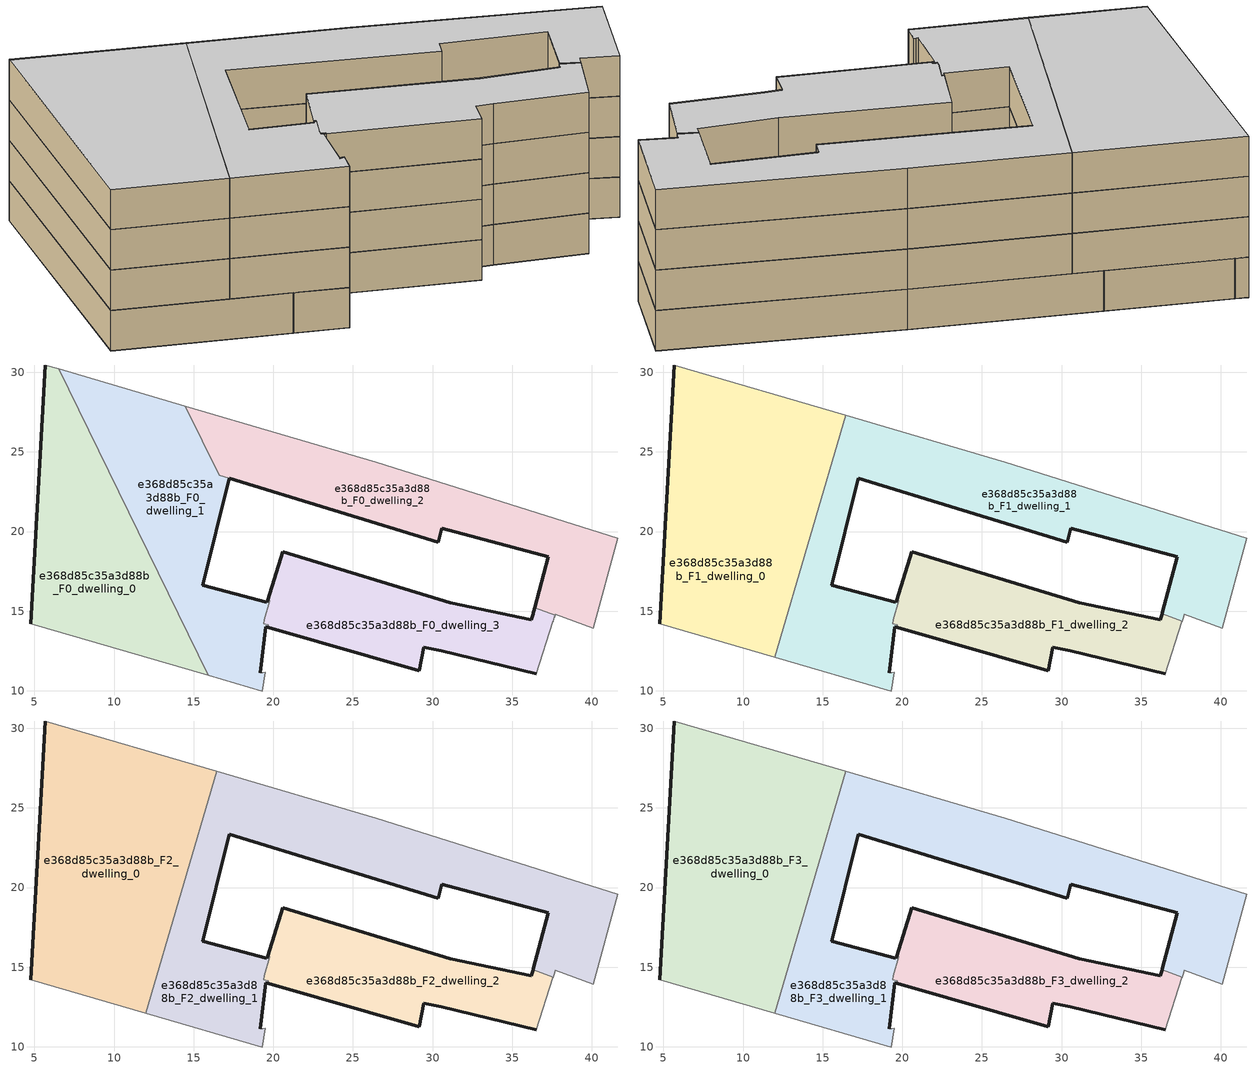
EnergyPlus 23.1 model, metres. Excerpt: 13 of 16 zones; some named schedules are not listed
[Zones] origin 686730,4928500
e368d85c35a3d88b_F0_dwelling_0
 floor ground (EU_floor_Construction): 15.92,10.97 6.52,30.21 5.69,30.46 4.76,14.2 z0
 wall outside (EU_wall_Construction): 4.76,14.2 5.69,30.46 z0:3
 wall adiabatic (EU_wall_Construction): 15.92,10.97 4.76,14.2 / 5.69,30.46 6.52,30.21 z0:3
 wall to e368d85c35a3d88b_F0_dwelling_1 (EU_wall_Construction): 6.52,30.21 15.92,10.97 z0:3
e368d85c35a3d88b_F0_dwelling_1
 floor ground (EU_floor_Construction): 19.31,9.99 19.51,11.16 19.34,11.14 19.19,11.13 19.52,14.03 19.66,13.98 19.68,14.13 19.39,14.22 19.42,14.46 19.79,15.65 19.64,15.69 19.6,15.54 15.58,16.63 17.24,23.34 16.6,23.54 14.48,27.87 6.52,30.21 15.92,10.97 z0
 wall outside (EU_wall_Construction): 19.66,13.98 19.52,14.03 19.19,11.13 / 17.24,23.34 15.58,16.63 19.6,15.54 19.64,15.69 z0:3
 wall to e368d85c35a3d88b_F0_dwelling_3 (EU_wall_Construction): 19.64,15.69 19.79,15.65 19.42,14.46 19.39,14.22 19.68,14.13 19.66,13.98 z0:3
 wall adiabatic (EU_wall_Construction): 19.19,11.13 19.34,11.14 19.51,11.16 19.31,9.99 15.92,10.97 / 6.52,30.21 14.48,27.87 z0:3
 wall to e368d85c35a3d88b_F0_dwelling_2 (EU_wall_Construction): 14.48,27.87 16.6,23.55 / 16.6,23.54 17.24,23.34 z0:3
e368d85c35a3d88b_F0_dwelling_2
 floor ground (EU_floor_Construction): 40.09,13.93 41.64,19.58 26.46,24.36 14.48,27.87 16.6,23.54 30.35,19.33 30.59,20.2 37.26,18.41 36.41,15.23 37.69,14.76 37.71,14.8 z0
 wall outside (EU_wall_Construction): 36.41,15.23 37.26,18.41 30.59,20.2 30.35,19.33 17.24,23.34 z0:3
 wall adiabatic (EU_wall_Construction): 14.48,27.87 26.46,24.36 41.64,19.58 40.09,13.93 37.71,14.8 37.69,14.76 z0:3
 wall to e368d85c35a3d88b_F0_dwelling_3 (EU_wall_Construction): 37.69,14.76 36.41,15.23 z0:3
e368d85c35a3d88b_F0_dwelling_3
 floor ground (EU_floor_Construction): 36.5,11.05 37.56,14.34 37.57,14.38 37.65,14.61 37.66,14.66 37.69,14.76 36.41,15.23 36.38,15.13 36.37,15.08 36.32,14.91 36.31,14.84 36.21,14.46 31.12,15.53 20.59,18.72 19.64,15.69 19.79,15.65 19.42,14.46 19.39,14.22 19.68,14.13 19.66,13.98 29.15,11.25 29.45,12.74 30.56,12.51 z0
 wall outside (EU_wall_Construction): 19.64,15.69 20.59,18.72 31.12,15.53 36.21,14.46 36.31,14.84 36.32,14.91 36.37,15.08 36.38,15.13 36.41,15.23 / 36.5,11.05 30.56,12.51 29.45,12.74 29.15,11.25 19.66,13.98 z0:3
 wall adiabatic (EU_wall_Construction): 37.69,14.76 37.66,14.66 37.65,14.61 37.57,14.38 37.56,14.34 36.5,11.05 z0:3
e368d85c35a3d88b_F1_dwelling_0
 floor to e368d85c35a3d88b_F0_dwelling_0 (EU_floor_Construction): 11.99,12.1 13.26,16.41 6.52,30.21 5.69,30.46 4.76,14.2 z3
 floor to e368d85c35a3d88b_F0_dwelling_1 (EU_floor_Construction): 13.26,16.41 15.82,25.14 14.48,27.87 6.52,30.21 z3
 floor to e368d85c35a3d88b_F0_dwelling_2 (EU_floor_Construction): 15.82,25.14 16.45,27.29 14.48,27.87 z3
 wall outside (EU_wall_Construction): 4.76,14.2 5.69,30.46 z3:6
 wall adiabatic (EU_wall_Construction): 11.99,12.1 4.76,14.2 / 5.69,30.46 16.45,27.29 z3:6
 wall to e368d85c35a3d88b_F1_dwelling_1 (EU_wall_Construction): 16.45,27.29 11.99,12.1 z3:6
e368d85c35a3d88b_F1_dwelling_1
 floor outside (EU_floor_Construction): 30.35,19.33 16.6,23.55 15.82,25.14 16.6,23.54 z3
 floor to e368d85c35a3d88b_F0_dwelling_1 (EU_floor_Construction): 19.31,9.99 19.51,11.15 19.19,11.14 19.52,14.03 19.66,13.98 19.68,14.13 19.39,14.22 19.42,14.46 19.79,15.65 19.64,15.69 19.6,15.54 15.58,16.64 17.24,23.35 16.6,23.54 15.82,25.14 13.26,16.41 15.92,10.97 z3
 floor to e368d85c35a3d88b_F0_dwelling_2 (EU_floor_Construction): 40.09,13.93 41.64,19.58 26.46,24.36 16.45,27.29 15.82,25.14 16.6,23.55 30.35,19.33 30.59,20.2 37.26,18.41 36.41,15.23 37.69,14.76 37.71,14.8 z3
 floor to e368d85c35a3d88b_F0_dwelling_0 (EU_floor_Construction): 15.92,10.97 13.26,16.41 11.99,12.1 z3
 floor to e368d85c35a3d88b_F0_dwelling_3 (EU_floor_Construction): 37.57,14.38 37.66,14.66 37.69,14.76 36.41,15.23 36.32,14.89 36.31,14.84 z3
 wall outside (EU_wall_Construction): 36.31,14.84 36.32,14.91 37.26,18.42 30.59,20.2 30.35,19.33 17.24,23.35 15.58,16.64 19.6,15.55 19.64,15.69 / 19.66,13.98 19.52,14.03 19.19,11.14 z3:6
 wall adiabatic (EU_wall_Construction): 19.19,11.14 19.34,11.15 19.51,11.16 19.31,9.99 11.99,12.1 / 16.45,27.29 26.46,24.36 41.64,19.58 40.09,13.93 37.71,14.8 37.66,14.66 37.57,14.38 z3:6
 wall to e368d85c35a3d88b_F1_dwelling_2 (EU_wall_Construction): 37.57,14.38 36.31,14.84 / 19.64,15.69 19.79,15.65 19.42,14.46 19.39,14.22 19.68,14.13 19.66,13.98 z3:6
e368d85c35a3d88b_F1_dwelling_2
 floor to e368d85c35a3d88b_F0_dwelling_3 (EU_floor_Construction): 36.5,11.06 37.56,14.34 37.57,14.38 36.31,14.84 36.21,14.46 31.12,15.53 20.59,18.72 19.64,15.69 19.79,15.65 19.42,14.46 19.39,14.22 19.68,14.13 19.66,13.98 29.15,11.26 29.45,12.74 30.56,12.52 z3
 wall outside (EU_wall_Construction): 19.64,15.69 20.59,18.73 31.12,15.53 36.21,14.47 36.31,14.84 / 36.5,11.06 30.56,12.52 29.45,12.74 29.15,11.26 19.66,13.98 z3:6
 wall adiabatic (EU_wall_Construction): 37.57,14.38 37.56,14.34 36.5,11.06 z3:6
e368d85c35a3d88b_F2_dwelling_0
 floor to e368d85c35a3d88b_F1_dwelling_0 (EU_floor_Construction): 11.99,12.1 16.45,27.29 5.69,30.46 4.76,14.2 z6
 wall outside (EU_wall_Construction): 4.76,14.2 5.69,30.46 z6:9
 wall adiabatic (EU_wall_Construction): 11.99,12.1 4.76,14.2 / 5.69,30.46 16.45,27.29 z6:9
 wall to e368d85c35a3d88b_F2_dwelling_1 (EU_wall_Construction): 16.45,27.29 11.99,12.1 z6:9
e368d85c35a3d88b_F2_dwelling_1
 floor to e368d85c35a3d88b_F1_dwelling_1 (EU_floor_Construction): 40.09,13.93 41.64,19.58 26.46,24.36 16.45,27.29 11.99,12.1 19.31,9.99 19.51,11.16 19.34,11.15 19.19,11.14 19.52,14.03 19.66,13.98 19.68,14.13 19.39,14.22 19.42,14.46 19.79,15.65 19.64,15.69 19.6,15.55 15.58,16.64 17.24,23.35 30.35,19.33 30.59,20.2 37.26,18.42 36.31,14.84 37.57,14.38 37.66,14.66 37.71,14.8 z6
 wall outside (EU_wall_Construction): 36.31,14.84 36.32,14.91 37.26,18.42 30.59,20.2 30.35,19.33 17.24,23.35 15.58,16.64 19.6,15.55 19.64,15.69 / 19.66,13.98 19.52,14.03 19.19,11.14 z6:9
 wall adiabatic (EU_wall_Construction): 19.19,11.14 19.34,11.15 19.51,11.16 19.31,9.99 11.99,12.1 / 16.45,27.29 26.46,24.36 41.64,19.58 40.09,13.93 37.71,14.8 37.66,14.66 37.57,14.38 z6:9
 wall to e368d85c35a3d88b_F2_dwelling_2 (EU_wall_Construction): 37.57,14.38 36.31,14.84 / 19.64,15.69 19.79,15.65 19.42,14.46 19.39,14.22 19.68,14.13 19.66,13.98 z6:9
e368d85c35a3d88b_F2_dwelling_2
 floor to e368d85c35a3d88b_F1_dwelling_2 (EU_floor_Construction): 36.5,11.06 37.56,14.34 37.57,14.38 36.31,14.84 36.21,14.47 31.12,15.53 20.59,18.73 19.64,15.69 19.79,15.65 19.42,14.46 19.39,14.22 19.68,14.13 19.66,13.98 29.15,11.26 29.45,12.74 30.56,12.52 z6
 wall outside (EU_wall_Construction): 19.64,15.69 20.59,18.73 31.12,15.53 36.21,14.47 36.31,14.84 / 36.5,11.06 30.56,12.52 29.45,12.74 29.15,11.26 19.66,13.98 z6:9
 wall adiabatic (EU_wall_Construction): 37.57,14.38 37.56,14.34 36.5,11.06 z6:9
e368d85c35a3d88b_F3_dwelling_0
 floor to e368d85c35a3d88b_F2_dwelling_0 (EU_floor_Construction): 11.99,12.1 16.45,27.29 5.69,30.46 4.76,14.2 z9
 wall outside (EU_wall_Construction): 4.76,14.2 5.69,30.46 z9:12
 wall adiabatic (EU_wall_Construction): 11.99,12.1 4.76,14.2 / 5.69,30.46 16.45,27.29 z9:12
 wall to e368d85c35a3d88b_F3_dwelling_1 (EU_wall_Construction): 16.45,27.29 11.99,12.1 z9:12
 ceiling to e368d85c35a3d88b_F4_dwelling_0 (EU_floor_Construction): 16.45,27.29 11.99,12.1 4.76,14.2 5.69,30.46 z12
e368d85c35a3d88b_F3_dwelling_1
 floor to e368d85c35a3d88b_F2_dwelling_1 (EU_floor_Construction): 40.09,13.93 41.64,19.58 26.46,24.36 16.45,27.29 11.99,12.1 19.31,9.99 19.51,11.16 19.34,11.15 19.19,11.14 19.52,14.03 19.66,13.98 19.68,14.13 19.39,14.22 19.42,14.46 19.79,15.65 19.64,15.69 19.6,15.55 15.58,16.64 17.24,23.35 30.35,19.33 30.59,20.2 37.26,18.42 36.31,14.84 37.57,14.38 37.66,14.66 37.71,14.8 z9
 wall outside (EU_wall_Construction): 36.31,14.84 36.32,14.91 37.26,18.42 30.59,20.2 30.35,19.33 17.24,23.35 15.58,16.64 19.6,15.55 19.64,15.69 / 19.66,13.98 19.52,14.03 19.19,11.14 z9:12
 wall adiabatic (EU_wall_Construction): 19.19,11.14 19.34,11.15 19.51,11.16 19.31,9.99 11.99,12.1 / 16.45,27.29 26.46,24.36 41.64,19.58 40.09,13.93 37.71,14.8 37.66,14.66 37.57,14.38 z9:12
 wall to e368d85c35a3d88b_F3_dwelling_2 (EU_wall_Construction): 37.57,14.38 36.31,14.84 / 19.64,15.69 19.79,15.65 19.42,14.46 19.39,14.22 19.68,14.13 19.66,13.98 z9:12
 ceiling to e368d85c35a3d88b_F4_dwelling_1 (EU_floor_Construction): 41.64,19.58 40.09,13.93 37.71,14.8 37.66,14.66 37.57,14.38 36.31,14.84 37.26,18.42 30.59,20.2 30.35,19.33 17.24,23.35 15.58,16.64 19.6,15.55 19.64,15.69 19.79,15.65 19.42,14.46 19.39,14.22 19.68,14.13 19.66,13.98 19.52,14.03 19.19,11.14 19.34,11.15 19.51,11.16 19.31,9.99 11.99,12.1 16.45,27.29 26.46,24.36 z12
e368d85c35a3d88b_F3_dwelling_2
 floor to e368d85c35a3d88b_F2_dwelling_2 (EU_floor_Construction): 36.5,11.06 37.56,14.34 37.57,14.38 36.31,14.84 36.21,14.47 31.12,15.53 20.59,18.73 19.64,15.69 19.79,15.65 19.42,14.46 19.39,14.22 19.68,14.13 19.66,13.98 29.15,11.26 29.45,12.74 30.56,12.52 z9
 wall outside (EU_wall_Construction): 19.64,15.69 20.59,18.73 31.12,15.53 36.21,14.47 36.31,14.84 / 36.5,11.06 30.56,12.52 29.45,12.74 29.15,11.26 19.66,13.98 z9:12
 wall adiabatic (EU_wall_Construction): 37.57,14.38 37.56,14.34 36.5,11.06 z9:12
 ceiling to e368d85c35a3d88b_F4_dwelling_2 (EU_floor_Construction): 36.31,14.84 37.57,14.38 37.56,14.34 36.5,11.06 30.56,12.52 29.45,12.74 29.15,11.26 19.66,13.98 19.68,14.13 19.39,14.22 19.42,14.46 19.79,15.65 19.64,15.69 20.59,18.73 31.12,15.53 36.21,14.47 z12
[Building]
EU S2 Campaign: North Axis=0; Terrain=City; Solar Distribution=FullExterior
[Site:Location]
Bologna: Latitude=44.5; Longitude=11.25; Time Zone=1; Elevation=37
[SizingPeriod:WeatherFileDays]
AnnualSizingPeriod: Begin Month=1; Begin Day of Month=1; End Month=12; End Day of Month=31; Day of Week for Start Day=Monday; Use Weather File Daylight Saving Period=No; Use Weather File Rain and Snow Indicators=No
[MATERIAL]
EU_InternalMass_Material: Roughness=MediumRough; Thickness=0.1; Conductivity=1; Density=1800; Specific Heat=900; Thermal Absorptance=0.9; Solar Absorptance=0.7; Visible Absorptance=0.7
[MATERIAL:NOMASS] Roughness=MediumRough; Thermal Absorptance=0.9; Solar Absorptance=0.7; Visible Absorptance=0.7
Name | Thermal Resistance
EU_wall_NoMass | 0.905828
EU_floor_NoMass | 0.67114
[CONSTRUCTION]
EU_wall_Construction: EU_wall_NoMass
EU_floor_Construction: EU_floor_NoMass
EU_InternalMass_Construction: EU_InternalMass_Material
[ZONE] Type=1; Multiplier=1; Ceiling Height=autocalculate; Floor Area=autocalculate; Part of Total Floor Area=Yes
Name | Volume
e368d85c35a3d88b_F0_dwelling_0 | 297.149
e368d85c35a3d88b_F1_dwelling_0; e368d85c35a3d88b_F2_dwelling_0; e368d85c35a3d88b_F3_dwelling_0 | 445.755
e368d85c35a3d88b_F0_dwelling_1 | 297.956
e368d85c35a3d88b_F1_dwelling_1; e368d85c35a3d88b_F2_dwelling_1; e368d85c35a3d88b_F3_dwelling_1 | 445.737
e368d85c35a3d88b_F0_dwelling_2 | 294.774
e368d85c35a3d88b_F1_dwelling_2; e368d85c35a3d88b_F2_dwelling_2; e368d85c35a3d88b_F3_dwelling_2 | 215.089
e368d85c35a3d88b_F0_dwelling_3 | 216.742
[INTERNALMASS] Construction=EU_InternalMass_Construction
Name | Zone or ZoneList | Surface Area
e368d85c35a3d88b_F0_dwelling_0_EU_InternalMass | e368d85c35a3d88b_F0_dwelling_0 | 99.0498
e368d85c35a3d88b_F0_dwelling_1_EU_InternalMass | e368d85c35a3d88b_F0_dwelling_1 | 99.3172
e368d85c35a3d88b_F0_dwelling_2_EU_InternalMass | e368d85c35a3d88b_F0_dwelling_2 | 98.2549
e368d85c35a3d88b_F0_dwelling_3_EU_InternalMass | e368d85c35a3d88b_F0_dwelling_3 | 72.2457
e368d85c35a3d88b_F1_dwelling_0_EU_InternalMass | e368d85c35a3d88b_F1_dwelling_0 | 148.585
e368d85c35a3d88b_F1_dwelling_1_EU_InternalMass | e368d85c35a3d88b_F1_dwelling_1 | 148.586
e368d85c35a3d88b_F1_dwelling_2_EU_InternalMass | e368d85c35a3d88b_F1_dwelling_2 | 71.7033
e368d85c35a3d88b_F2_dwelling_0_EU_InternalMass | e368d85c35a3d88b_F2_dwelling_0 | 148.585
e368d85c35a3d88b_F2_dwelling_1_EU_InternalMass | e368d85c35a3d88b_F2_dwelling_1 | 148.586
e368d85c35a3d88b_F2_dwelling_2_EU_InternalMass | e368d85c35a3d88b_F2_dwelling_2 | 71.7033
e368d85c35a3d88b_F3_dwelling_0_EU_InternalMass | e368d85c35a3d88b_F3_dwelling_0 | 148.585
e368d85c35a3d88b_F3_dwelling_1_EU_InternalMass | e368d85c35a3d88b_F3_dwelling_1 | 148.586
e368d85c35a3d88b_F3_dwelling_2_EU_InternalMass | e368d85c35a3d88b_F3_dwelling_2 | 71.7033
[OTHEREQUIPMENT] Fuel Type=Electricity; Design Level Calculation Method=Watts/Area; Power per Zone Floor Area=1; Fraction Latent=0; Fraction Radiant=0; Fraction Lost=0; Carbon Dioxide Generation Rate=0; EndUse Subcategory=EU_Step8_InternalGains
Name | Zone or ZoneList or Space or SpaceList | Schedule
EU_Step8_InternalGain_e368d85c35a3d88b_F0_dwelling_0_f000 | e368d85c35a3d88b_F0_dwelling_0 | EU_Step8_GainSchedule_e368d85c35a3d88b_F0_dwelling_0_f000
EU_Step8_InternalGain_e368d85c35a3d88b_F0_dwelling_1_f000 | e368d85c35a3d88b_F0_dwelling_1 | EU_Step8_GainSchedule_e368d85c35a3d88b_F0_dwelling_1_f000
EU_Step8_InternalGain_e368d85c35a3d88b_F0_dwelling_2_f000 | e368d85c35a3d88b_F0_dwelling_2 | EU_Step8_GainSchedule_e368d85c35a3d88b_F0_dwelling_2_f000
EU_Step8_InternalGain_e368d85c35a3d88b_F0_dwelling_3_f000 | e368d85c35a3d88b_F0_dwelling_3 | EU_Step8_GainSchedule_e368d85c35a3d88b_F0_dwelling_3_f000
EU_Step8_InternalGain_e368d85c35a3d88b_F1_dwelling_0_f000 | e368d85c35a3d88b_F1_dwelling_0 | EU_Step8_GainSchedule_e368d85c35a3d88b_F1_dwelling_0_f000
EU_Step8_InternalGain_e368d85c35a3d88b_F1_dwelling_1_f000 | e368d85c35a3d88b_F1_dwelling_1 | EU_Step8_GainSchedule_e368d85c35a3d88b_F1_dwelling_1_f000
EU_Step8_InternalGain_e368d85c35a3d88b_F1_dwelling_2_f000 | e368d85c35a3d88b_F1_dwelling_2 | EU_Step8_GainSchedule_e368d85c35a3d88b_F1_dwelling_2_f000
EU_Step8_InternalGain_e368d85c35a3d88b_F2_dwelling_0_f000 | e368d85c35a3d88b_F2_dwelling_0 | EU_Step8_GainSchedule_e368d85c35a3d88b_F2_dwelling_0_f000
EU_Step8_InternalGain_e368d85c35a3d88b_F2_dwelling_1_f000 | e368d85c35a3d88b_F2_dwelling_1 | EU_Step8_GainSchedule_e368d85c35a3d88b_F2_dwelling_1_f000
EU_Step8_InternalGain_e368d85c35a3d88b_F2_dwelling_2_f000 | e368d85c35a3d88b_F2_dwelling_2 | EU_Step8_GainSchedule_e368d85c35a3d88b_F2_dwelling_2_f000
EU_Step8_InternalGain_e368d85c35a3d88b_F3_dwelling_0_f000 | e368d85c35a3d88b_F3_dwelling_0 | EU_Step8_GainSchedule_e368d85c35a3d88b_F3_dwelling_0_f000
EU_Step8_InternalGain_e368d85c35a3d88b_F3_dwelling_1_f000 | e368d85c35a3d88b_F3_dwelling_1 | EU_Step8_GainSchedule_e368d85c35a3d88b_F3_dwelling_1_f000
EU_Step8_InternalGain_e368d85c35a3d88b_F3_dwelling_2_f000 | e368d85c35a3d88b_F3_dwelling_2 | EU_Step8_GainSchedule_e368d85c35a3d88b_F3_dwelling_2_f000
[ZONEVENTILATION:DESIGNFLOWRATE] Schedule=EU_AlwaysOn; Design Flow Rate Calculation Method=AirChanges/Hour; Air Changes per Hour=0.73129; Ventilation Type=Natural; Fan Pressure Rise=0; Fan Total Efficiency=1; Constant Term Coefficient=1; Temperature Term Coefficient=0; Velocity Term Coefficient=0; Velocity Squared Term Coefficient=0; Minimum Indoor Temperature=-100; Maximum Indoor Temperature=100; Delta Temperature=-100; Minimum Outdoor Temperature=-100; Maximum Outdoor Temperature=100; Maximum Wind Speed=40
Name | Zone or ZoneList or Space or SpaceList
EU_ConstantAir_e368d85c35a3d88b_F0_dwelling_0 | e368d85c35a3d88b_F0_dwelling_0
EU_ConstantAir_e368d85c35a3d88b_F0_dwelling_1 | e368d85c35a3d88b_F0_dwelling_1
EU_ConstantAir_e368d85c35a3d88b_F0_dwelling_2 | e368d85c35a3d88b_F0_dwelling_2
EU_ConstantAir_e368d85c35a3d88b_F0_dwelling_3 | e368d85c35a3d88b_F0_dwelling_3
EU_ConstantAir_e368d85c35a3d88b_F1_dwelling_0 | e368d85c35a3d88b_F1_dwelling_0
EU_ConstantAir_e368d85c35a3d88b_F1_dwelling_1 | e368d85c35a3d88b_F1_dwelling_1
EU_ConstantAir_e368d85c35a3d88b_F1_dwelling_2 | e368d85c35a3d88b_F1_dwelling_2
EU_ConstantAir_e368d85c35a3d88b_F2_dwelling_0 | e368d85c35a3d88b_F2_dwelling_0
EU_ConstantAir_e368d85c35a3d88b_F2_dwelling_1 | e368d85c35a3d88b_F2_dwelling_1
EU_ConstantAir_e368d85c35a3d88b_F2_dwelling_2 | e368d85c35a3d88b_F2_dwelling_2
EU_ConstantAir_e368d85c35a3d88b_F3_dwelling_0 | e368d85c35a3d88b_F3_dwelling_0
EU_ConstantAir_e368d85c35a3d88b_F3_dwelling_1 | e368d85c35a3d88b_F3_dwelling_1
EU_ConstantAir_e368d85c35a3d88b_F3_dwelling_2 | e368d85c35a3d88b_F3_dwelling_2
[HVACTEMPLATE:THERMOSTAT] Constant Heating Setpoint=20; Constant Cooling Setpoint=50
EU_HeatOnly_e368d85c35a3d88b_F0_dwelling_0; EU_HeatOnly_e368d85c35a3d88b_F0_dwelling_1; EU_HeatOnly_e368d85c35a3d88b_F0_dwelling_2; EU_HeatOnly_e368d85c35a3d88b_F0_dwelling_3; EU_HeatOnly_e368d85c35a3d88b_F1_dwelling_0; EU_HeatOnly_e368d85c35a3d88b_F1_dwelling_1; EU_HeatOnly_e368d85c35a3d88b_F1_dwelling_2; EU_HeatOnly_e368d85c35a3d88b_F2_dwelling_0; EU_HeatOnly_e368d85c35a3d88b_F2_dwelling_1; EU_HeatOnly_e368d85c35a3d88b_F2_dwelling_2; EU_HeatOnly_e368d85c35a3d88b_F3_dwelling_0; EU_HeatOnly_e368d85c35a3d88b_F3_dwelling_1; EU_HeatOnly_e368d85c35a3d88b_F3_dwelling_2; EU_HeatOnly_e368d85c35a3d88b_F4_dwelling_0; EU_HeatOnly_e368d85c35a3d88b_F4_dwelling_1; EU_HeatOnly_e368d85c35a3d88b_F4_dwelling_2
